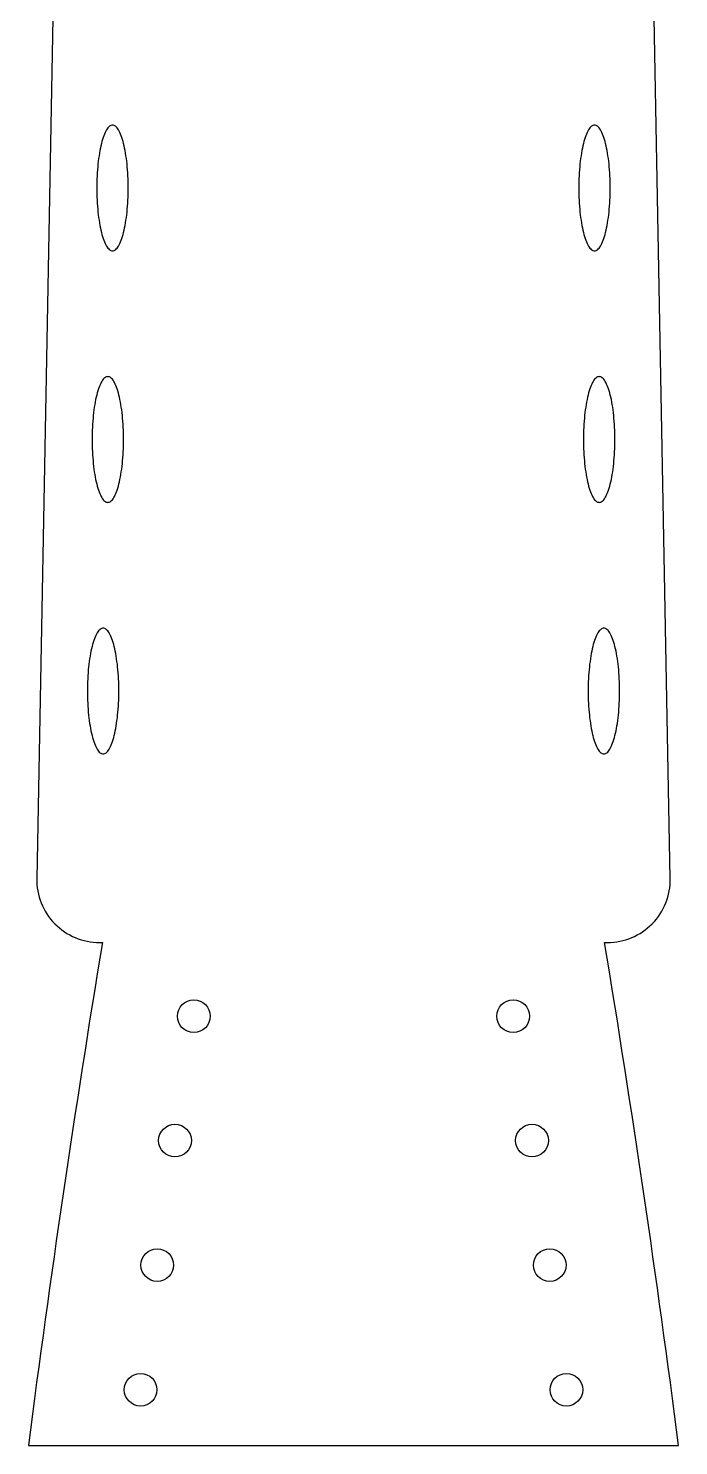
# Model space of a CAD drawing. Extents: x -1.3 to 1.3, y -32.7 to -9.2.
# Drawn here: x -1.29 to 1.29, y -32.73 to -27.09 of the extents above; entities that cross this region are included whole.
import ezdxf

# ---------------------------------------------------------------- set-up
doc = ezdxf.new("R2010")
doc.units = 0
doc.layers.get('0').update_dxf_attribs({"linetype": 'CONTINUOUS'})

msp = doc.modelspace()

# ---------------------------------------------------------------- linework, layer by layer
msp.add_lwpolyline([(-1.25933, -30.473815, 0.4196763), (-1.009374, -30.728468), (-0.998419, -30.728468, 0.00880024), (-1.292748, -32.728468), (1.292748, -32.728468, 0.00880024), (0.998419, -30.728468), (1.009374, -30.728468, 0.4196763), (1.25933, -30.473815), (0.879884, -10.092124, 0.98155626), (-0.879884, -10.092124)], format="xyb", close=True)
for points in [[(-0.958183, -27.9788, 0), (-0.955116, -27.9785, 0), (-0.952057, -27.9776, 0), (-0.949013, -27.9761, 0), (-0.94599, -27.974, 0), (-0.942997, -27.9713, 0), (-0.94004, -27.9681, 0), (-0.937128, -27.9642, 0), (-0.934265, -27.9598, 0), (-0.931461, -27.9548, 0), (-0.928721, -27.9493, 0), (-0.926052, -27.9432, 0), (-0.92346, -27.9367, 0), (-0.920952, -27.9296, 0), (-0.918534, -27.9221, 0), (-0.916211, -27.9141, 0), (-0.913989, -27.9056, 0), (-0.911874, -27.8967, 0), (-0.90987, -27.8874, 0), (-0.907983, -27.8777, 0), (-0.906216, -27.8677, 0), (-0.904575, -27.8573, 0), (-0.903063, -27.8467, 0), (-0.901684, -27.8357, 0), (-0.900441, -27.8245, 0), (-0.899337, -27.813, 0), (-0.898374, -27.8014, 0), (-0.897556, -27.7896, 0), (-0.896884, -27.7776, 0), (-0.89636, -27.7655, 0), (-0.895984, -27.7533, 0), (-0.895758, -27.7411, 0), (-0.895683, -27.7288, 0), (-0.895758, -27.7165, 0), (-0.895984, -27.7043, 0), (-0.89636, -27.6921, 0), (-0.896884, -27.68, 0), (-0.897556, -27.6681, 0), (-0.898374, -27.6562, 0), (-0.899337, -27.6446, 0), (-0.900441, -27.6331, 0), (-0.901684, -27.6219, 0), (-0.903063, -27.611, 0), (-0.904575, -27.6003, 0), (-0.906216, -27.5899, 0), (-0.907983, -27.5799, 0), (-0.90987, -27.5702, 0), (-0.911874, -27.5609, 0), (-0.913989, -27.552, 0), (-0.916211, -27.5436, 0), (-0.918534, -27.5356, 0), (-0.920952, -27.528, 0), (-0.92346, -27.5209, 0), (-0.926052, -27.5144, 0), (-0.928721, -27.5083, 0), (-0.931461, -27.5028, 0), (-0.934265, -27.4978, 0), (-0.937128, -27.4934, 0), (-0.94004, -27.4896, 0), (-0.942997, -27.4863, 0), (-0.94599, -27.4836, 0), (-0.949013, -27.4815, 0), (-0.952057, -27.48, 0), (-0.955116, -27.4791, 0), (-0.958183, -27.4788, 0), (-0.96125, -27.4791, 0), (-0.964309, -27.48, 0), (-0.967354, -27.4815, 0), (-0.970376, -27.4836, 0), (-0.973369, -27.4863, 0), (-0.976326, -27.4896, 0), (-0.979239, -27.4934, 0), (-0.982101, -27.4978, 0), (-0.984905, -27.5028, 0), (-0.987645, -27.5083, 0), (-0.990315, -27.5144, 0), (-0.992906, -27.5209, 0), (-0.995414, -27.528, 0), (-0.997833, -27.5356, 0), (-1.00016, -27.5436, 0), (-1.00238, -27.552, 0), (-1.00449, -27.5609, 0), (-1.0065, -27.5702, 0), (-1.00838, -27.5799, 0), (-1.01015, -27.5899, 0), (-1.01179, -27.6003, 0), (-1.0133, -27.611, 0), (-1.01468, -27.6219, 0), (-1.01593, -27.6331, 0), (-1.01703, -27.6446, 0), (-1.01799, -27.6562, 0), (-1.01881, -27.6681, 0), (-1.01948, -27.68, 0), (-1.02001, -27.6921, 0), (-1.02038, -27.7043, 0), (-1.02061, -27.7165, 0), (-1.02068, -27.7288, 0), (-1.02061, -27.7411, 0), (-1.02038, -27.7533, 0), (-1.02001, -27.7655, 0), (-1.01948, -27.7776, 0), (-1.01881, -27.7896, 0), (-1.01799, -27.8014, 0), (-1.01703, -27.813, 0), (-1.01593, -27.8245, 0), (-1.01468, -27.8357, 0), (-1.0133, -27.8467, 0), (-1.01179, -27.8573, 0), (-1.01015, -27.8677, 0), (-1.00838, -27.8777, 0), (-1.0065, -27.8874, 0), (-1.00449, -27.8967, 0), (-1.00238, -27.9056, 0), (-1.00016, -27.9141, 0), (-0.997833, -27.9221, 0), (-0.995414, -27.9296, 0), (-0.992906, -27.9367, 0), (-0.990315, -27.9432, 0), (-0.987645, -27.9493, 0), (-0.984905, -27.9548, 0), (-0.982101, -27.9598, 0), (-0.979239, -27.9642, 0), (-0.976326, -27.9681, 0), (-0.973369, -27.9713, 0), (-0.970376, -27.974, 0), (-0.967354, -27.9761, 0), (-0.964309, -27.9776, 0), (-0.96125, -27.9785, 0), (-0.958183, -27.9788, 0)], [(0.958183, -27.9788, 0), (0.96125, -27.9785, 0), (0.964309, -27.9776, 0), (0.967354, -27.9761, 0), (0.970376, -27.974, 0), (0.973369, -27.9713, 0), (0.976326, -27.9681, 0), (0.979239, -27.9642, 0), (0.982101, -27.9598, 0), (0.984905, -27.9548, 0), (0.987645, -27.9493, 0), (0.990315, -27.9432, 0), (0.992906, -27.9367, 0), (0.995414, -27.9296, 0), (0.997833, -27.9221, 0), (1.00016, -27.9141, 0), (1.00238, -27.9056, 0), (1.00449, -27.8967, 0), (1.0065, -27.8874, 0), (1.00838, -27.8777, 0), (1.01015, -27.8677, 0), (1.01179, -27.8573, 0), (1.0133, -27.8467, 0), (1.01468, -27.8357, 0), (1.01593, -27.8245, 0), (1.01703, -27.813, 0), (1.01799, -27.8014, 0), (1.01881, -27.7896, 0), (1.01948, -27.7776, 0), (1.02001, -27.7655, 0), (1.02038, -27.7533, 0), (1.02061, -27.7411, 0), (1.02068, -27.7288, 0), (1.02061, -27.7165, 0), (1.02038, -27.7043, 0), (1.02001, -27.6921, 0), (1.01948, -27.68, 0), (1.01881, -27.6681, 0), (1.01799, -27.6562, 0), (1.01703, -27.6446, 0), (1.01593, -27.6331, 0), (1.01468, -27.6219, 0), (1.0133, -27.611, 0), (1.01179, -27.6003, 0), (1.01015, -27.5899, 0), (1.00838, -27.5799, 0), (1.0065, -27.5702, 0), (1.00449, -27.5609, 0), (1.00238, -27.552, 0), (1.00016, -27.5436, 0), (0.997833, -27.5356, 0), (0.995414, -27.528, 0), (0.992906, -27.5209, 0), (0.990315, -27.5144, 0), (0.987645, -27.5083, 0), (0.984905, -27.5028, 0), (0.982101, -27.4978, 0), (0.979239, -27.4934, 0), (0.976326, -27.4896, 0), (0.973369, -27.4863, 0), (0.970376, -27.4836, 0), (0.967354, -27.4815, 0), (0.964309, -27.48, 0), (0.96125, -27.4791, 0), (0.958183, -27.4788, 0), (0.955116, -27.4791, 0), (0.952057, -27.48, 0), (0.949013, -27.4815, 0), (0.94599, -27.4836, 0), (0.942997, -27.4863, 0), (0.94004, -27.4896, 0), (0.937128, -27.4934, 0), (0.934265, -27.4978, 0), (0.931461, -27.5028, 0), (0.928721, -27.5083, 0), (0.926052, -27.5144, 0), (0.92346, -27.5209, 0), (0.920952, -27.528, 0), (0.918534, -27.5356, 0), (0.916211, -27.5436, 0), (0.913989, -27.552, 0), (0.911874, -27.5609, 0), (0.90987, -27.5702, 0), (0.907983, -27.5799, 0), (0.906216, -27.5899, 0), (0.904575, -27.6003, 0), (0.903063, -27.611, 0), (0.901684, -27.6219, 0), (0.900441, -27.6331, 0), (0.899337, -27.6446, 0), (0.898374, -27.6562, 0), (0.897556, -27.6681, 0), (0.896884, -27.68, 0), (0.89636, -27.6921, 0), (0.895984, -27.7043, 0), (0.895758, -27.7165, 0), (0.895683, -27.7288, 0), (0.895758, -27.7411, 0), (0.895984, -27.7533, 0), (0.89636, -27.7655, 0), (0.896884, -27.7776, 0), (0.897556, -27.7896, 0), (0.898374, -27.8014, 0), (0.899337, -27.813, 0), (0.900441, -27.8245, 0), (0.901684, -27.8357, 0), (0.903063, -27.8467, 0), (0.904575, -27.8573, 0), (0.906216, -27.8677, 0), (0.907983, -27.8777, 0), (0.90987, -27.8874, 0), (0.911874, -27.8967, 0), (0.913989, -27.9056, 0), (0.916211, -27.9141, 0), (0.918534, -27.9221, 0), (0.920952, -27.9296, 0), (0.92346, -27.9367, 0), (0.926052, -27.9432, 0), (0.928721, -27.9493, 0), (0.931461, -27.9548, 0), (0.934265, -27.9598, 0), (0.937128, -27.9642, 0), (0.94004, -27.9681, 0), (0.942997, -27.9713, 0), (0.94599, -27.974, 0), (0.949013, -27.9761, 0), (0.952057, -27.9776, 0), (0.955116, -27.9785, 0), (0.958183, -27.9788, 0)], [(-0.976797, -28.9786, 0), (-0.97373, -28.9783, 0), (-0.970671, -28.9774, 0), (-0.967626, -28.9759, 0), (-0.964604, -28.9738, 0), (-0.961611, -28.9711, 0), (-0.958654, -28.9679, 0), (-0.955741, -28.964, 0), (-0.952879, -28.9596, 0), (-0.950075, -28.9546, 0), (-0.947335, -28.9491, 0), (-0.944666, -28.9431, 0), (-0.942074, -28.9365, 0), (-0.939566, -28.9294, 0), (-0.937147, -28.9219, 0), (-0.934825, -28.9139, 0), (-0.932603, -28.9054, 0), (-0.930488, -28.8965, 0), (-0.928484, -28.8872, 0), (-0.926597, -28.8776, 0), (-0.92483, -28.8675, 0), (-0.923189, -28.8572, 0), (-0.921677, -28.8465, 0), (-0.920298, -28.8355, 0), (-0.919055, -28.8243, 0), (-0.91795, -28.8129, 0), (-0.916988, -28.8012, 0), (-0.91617, -28.7894, 0), (-0.915498, -28.7774, 0), (-0.914973, -28.7653, 0), (-0.914598, -28.7531, 0), (-0.914372, -28.7409, 0), (-0.914297, -28.7286, 0), (-0.914372, -28.7164, 0), (-0.914598, -28.7041, 0), (-0.914973, -28.692, 0), (-0.915498, -28.6799, 0), (-0.91617, -28.6679, 0), (-0.916988, -28.6561, 0), (-0.91795, -28.6444, 0), (-0.919055, -28.633, 0), (-0.920298, -28.6218, 0), (-0.921677, -28.6108, 0), (-0.923189, -28.6001, 0), (-0.92483, -28.5897, 0), (-0.926597, -28.5797, 0), (-0.928484, -28.57, 0), (-0.930488, -28.5608, 0), (-0.932603, -28.5519, 0), (-0.934825, -28.5434, 0), (-0.937147, -28.5354, 0), (-0.939566, -28.5278, 0), (-0.942074, -28.5208, 0), (-0.944666, -28.5142, 0), (-0.947335, -28.5082, 0), (-0.950075, -28.5026, 0), (-0.952879, -28.4977, 0), (-0.955741, -28.4933, 0), (-0.958654, -28.4894, 0), (-0.961611, -28.4861, 0), (-0.964604, -28.4834, 0), (-0.967626, -28.4813, 0), (-0.970671, -28.4798, 0), (-0.97373, -28.4789, 0), (-0.976797, -28.4786, 0), (-0.979864, -28.4789, 0), (-0.982923, -28.4798, 0), (-0.985968, -28.4813, 0), (-0.98899, -28.4834, 0), (-0.991983, -28.4861, 0), (-0.99494, -28.4894, 0), (-0.997853, -28.4933, 0), (-1.00071, -28.4977, 0), (-1.00352, -28.5026, 0), (-1.00626, -28.5082, 0), (-1.00893, -28.5142, 0), (-1.01152, -28.5208, 0), (-1.01403, -28.5278, 0), (-1.01645, -28.5354, 0), (-1.01877, -28.5434, 0), (-1.02099, -28.5519, 0), (-1.02311, -28.5608, 0), (-1.02511, -28.57, 0), (-1.027, -28.5797, 0), (-1.02876, -28.5897, 0), (-1.03041, -28.6001, 0), (-1.03192, -28.6108, 0), (-1.0333, -28.6218, 0), (-1.03454, -28.633, 0), (-1.03564, -28.6444, 0), (-1.03661, -28.6561, 0), (-1.03742, -28.6679, 0), (-1.0381, -28.6799, 0), (-1.03862, -28.692, 0), (-1.039, -28.7041, 0), (-1.03922, -28.7164, 0), (-1.0393, -28.7286, 0), (-1.03922, -28.7409, 0), (-1.039, -28.7531, 0), (-1.03862, -28.7653, 0), (-1.0381, -28.7774, 0), (-1.03742, -28.7894, 0), (-1.03661, -28.8012, 0), (-1.03564, -28.8129, 0), (-1.03454, -28.8243, 0), (-1.0333, -28.8355, 0), (-1.03192, -28.8465, 0), (-1.03041, -28.8572, 0), (-1.02876, -28.8675, 0), (-1.027, -28.8776, 0), (-1.02511, -28.8872, 0), (-1.02311, -28.8965, 0), (-1.02099, -28.9054, 0), (-1.01877, -28.9139, 0), (-1.01645, -28.9219, 0), (-1.01403, -28.9294, 0), (-1.01152, -28.9365, 0), (-1.00893, -28.9431, 0), (-1.00626, -28.9491, 0), (-1.00352, -28.9546, 0), (-1.00071, -28.9596, 0), (-0.997853, -28.964, 0), (-0.99494, -28.9679, 0), (-0.991983, -28.9711, 0), (-0.98899, -28.9738, 0), (-0.985968, -28.9759, 0), (-0.982923, -28.9774, 0), (-0.979864, -28.9783, 0), (-0.976797, -28.9786, 0)], [(0.976797, -28.9786, 0), (0.979864, -28.9783, 0), (0.982923, -28.9774, 0), (0.985968, -28.9759, 0), (0.98899, -28.9738, 0), (0.991983, -28.9711, 0), (0.99494, -28.9679, 0), (0.997853, -28.964, 0), (1.00071, -28.9596, 0), (1.00352, -28.9546, 0), (1.00626, -28.9491, 0), (1.00893, -28.9431, 0), (1.01152, -28.9365, 0), (1.01403, -28.9294, 0), (1.01645, -28.9219, 0), (1.01877, -28.9139, 0), (1.02099, -28.9054, 0), (1.02311, -28.8965, 0), (1.02511, -28.8872, 0), (1.027, -28.8776, 0), (1.02876, -28.8675, 0), (1.03041, -28.8572, 0), (1.03192, -28.8465, 0), (1.0333, -28.8355, 0), (1.03454, -28.8243, 0), (1.03564, -28.8129, 0), (1.03661, -28.8012, 0), (1.03742, -28.7894, 0), (1.0381, -28.7774, 0), (1.03862, -28.7653, 0), (1.039, -28.7531, 0), (1.03922, -28.7409, 0), (1.0393, -28.7286, 0), (1.03922, -28.7164, 0), (1.039, -28.7041, 0), (1.03862, -28.692, 0), (1.0381, -28.6799, 0), (1.03742, -28.6679, 0), (1.03661, -28.6561, 0), (1.03564, -28.6444, 0), (1.03454, -28.633, 0), (1.0333, -28.6218, 0), (1.03192, -28.6108, 0), (1.03041, -28.6001, 0), (1.02876, -28.5897, 0), (1.027, -28.5797, 0), (1.02511, -28.57, 0), (1.02311, -28.5608, 0), (1.02099, -28.5519, 0), (1.01877, -28.5434, 0), (1.01645, -28.5354, 0), (1.01403, -28.5278, 0), (1.01152, -28.5208, 0), (1.00893, -28.5142, 0), (1.00626, -28.5082, 0), (1.00352, -28.5026, 0), (1.00071, -28.4977, 0), (0.997853, -28.4933, 0), (0.99494, -28.4894, 0), (0.991983, -28.4861, 0), (0.98899, -28.4834, 0), (0.985968, -28.4813, 0), (0.982923, -28.4798, 0), (0.979864, -28.4789, 0), (0.976797, -28.4786, 0), (0.97373, -28.4789, 0), (0.970671, -28.4798, 0), (0.967626, -28.4813, 0), (0.964604, -28.4834, 0), (0.961611, -28.4861, 0), (0.958654, -28.4894, 0), (0.955741, -28.4933, 0), (0.952879, -28.4977, 0), (0.950075, -28.5026, 0), (0.947335, -28.5082, 0), (0.944666, -28.5142, 0), (0.942074, -28.5208, 0), (0.939566, -28.5278, 0), (0.937147, -28.5354, 0), (0.934825, -28.5434, 0), (0.932603, -28.5519, 0), (0.930488, -28.5608, 0), (0.928484, -28.57, 0), (0.926597, -28.5797, 0), (0.92483, -28.5897, 0), (0.923189, -28.6001, 0), (0.921677, -28.6108, 0), (0.920298, -28.6218, 0), (0.919055, -28.633, 0), (0.91795, -28.6444, 0), (0.916988, -28.6561, 0), (0.91617, -28.6679, 0), (0.915498, -28.6799, 0), (0.914973, -28.692, 0), (0.914598, -28.7041, 0), (0.914372, -28.7164, 0), (0.914297, -28.7286, 0), (0.914372, -28.7409, 0), (0.914598, -28.7531, 0), (0.914973, -28.7653, 0), (0.915498, -28.7774, 0), (0.91617, -28.7894, 0), (0.916988, -28.8012, 0), (0.91795, -28.8129, 0), (0.919055, -28.8243, 0), (0.920298, -28.8355, 0), (0.921677, -28.8465, 0), (0.923189, -28.8572, 0), (0.92483, -28.8675, 0), (0.926597, -28.8776, 0), (0.928484, -28.8872, 0), (0.930488, -28.8965, 0), (0.932603, -28.9054, 0), (0.934825, -28.9139, 0), (0.937147, -28.9219, 0), (0.939566, -28.9294, 0), (0.942074, -28.9365, 0), (0.944666, -28.9431, 0), (0.947335, -28.9491, 0), (0.950075, -28.9546, 0), (0.952879, -28.9596, 0), (0.955741, -28.964, 0), (0.958654, -28.9679, 0), (0.961611, -28.9711, 0), (0.964604, -28.9738, 0), (0.967626, -28.9759, 0), (0.970671, -28.9774, 0), (0.97373, -28.9783, 0), (0.976797, -28.9786, 0)], [(-0.995411, -29.9785, 0), (-0.992344, -29.9782, 0), (-0.989285, -29.9773, 0), (-0.98624, -29.9758, 0), (-0.983218, -29.9737, 0), (-0.980225, -29.971, 0), (-0.977268, -29.9677, 0), (-0.974355, -29.9639, 0), (-0.971493, -29.9594, 0), (-0.968689, -29.9545, 0), (-0.965948, -29.9489, 0), (-0.963279, -29.9429, 0), (-0.960688, -29.9363, 0), (-0.95818, -29.9293, 0), (-0.955761, -29.9217, 0), (-0.953438, -29.9137, 0), (-0.951217, -29.9052, 0), (-0.949101, -29.8964, 0), (-0.947098, -29.8871, 0), (-0.94521, -29.8774, 0), (-0.943444, -29.8674, 0), (-0.941803, -29.857, 0), (-0.940291, -29.8463, 0), (-0.938911, -29.8354, 0), (-0.937668, -29.8241, 0), (-0.936564, -29.8127, 0), (-0.935602, -29.801, 0), (-0.934784, -29.7892, 0), (-0.934112, -29.7772, 0), (-0.933587, -29.7652, 0), (-0.933212, -29.753, 0), (-0.932986, -29.7407, 0), (-0.932911, -29.7285, 0), (-0.932986, -29.7162, 0), (-0.933212, -29.704, 0), (-0.933587, -29.6918, 0), (-0.934112, -29.6797, 0), (-0.934784, -29.6677, 0), (-0.935602, -29.6559, 0), (-0.936564, -29.6442, 0), (-0.937668, -29.6328, 0), (-0.938911, -29.6216, 0), (-0.940291, -29.6106, 0), (-0.941803, -29.5999, 0), (-0.943444, -29.5896, 0), (-0.94521, -29.5795, 0), (-0.947098, -29.5699, 0), (-0.949101, -29.5606, 0), (-0.951217, -29.5517, 0), (-0.953438, -29.5432, 0), (-0.955761, -29.5352, 0), (-0.95818, -29.5277, 0), (-0.960688, -29.5206, 0), (-0.963279, -29.514, 0), (-0.965948, -29.508, 0), (-0.968689, -29.5025, 0), (-0.971493, -29.4975, 0), (-0.974355, -29.4931, 0), (-0.977268, -29.4892, 0), (-0.980225, -29.486, 0), (-0.983218, -29.4833, 0), (-0.98624, -29.4812, 0), (-0.989285, -29.4797, 0), (-0.992344, -29.4788, 0), (-0.995411, -29.4785, 0), (-0.998478, -29.4788, 0), (-1.00154, -29.4797, 0), (-1.00458, -29.4812, 0), (-1.0076, -29.4833, 0), (-1.0106, -29.486, 0), (-1.01355, -29.4892, 0), (-1.01647, -29.4931, 0), (-1.01933, -29.4975, 0), (-1.02213, -29.5025, 0), (-1.02487, -29.508, 0), (-1.02754, -29.514, 0), (-1.03013, -29.5206, 0), (-1.03264, -29.5277, 0), (-1.03506, -29.5352, 0), (-1.03738, -29.5432, 0), (-1.0396, -29.5517, 0), (-1.04172, -29.5606, 0), (-1.04372, -29.5699, 0), (-1.04561, -29.5795, 0), (-1.04738, -29.5896, 0), (-1.04902, -29.5999, 0), (-1.05053, -29.6106, 0), (-1.05191, -29.6216, 0), (-1.05315, -29.6328, 0), (-1.05426, -29.6442, 0), (-1.05522, -29.6559, 0), (-1.05604, -29.6677, 0), (-1.05671, -29.6797, 0), (-1.05723, -29.6918, 0), (-1.05761, -29.704, 0), (-1.05784, -29.7162, 0), (-1.05791, -29.7285, 0), (-1.05784, -29.7407, 0), (-1.05761, -29.753, 0), (-1.05723, -29.7652, 0), (-1.05671, -29.7772, 0), (-1.05604, -29.7892, 0), (-1.05522, -29.801, 0), (-1.05426, -29.8127, 0), (-1.05315, -29.8241, 0), (-1.05191, -29.8354, 0), (-1.05053, -29.8463, 0), (-1.04902, -29.857, 0), (-1.04738, -29.8674, 0), (-1.04561, -29.8774, 0), (-1.04372, -29.8871, 0), (-1.04172, -29.8964, 0), (-1.0396, -29.9052, 0), (-1.03738, -29.9137, 0), (-1.03506, -29.9217, 0), (-1.03264, -29.9293, 0), (-1.03013, -29.9363, 0), (-1.02754, -29.9429, 0), (-1.02487, -29.9489, 0), (-1.02213, -29.9545, 0), (-1.01933, -29.9594, 0), (-1.01647, -29.9639, 0), (-1.01355, -29.9677, 0), (-1.0106, -29.971, 0), (-1.0076, -29.9737, 0), (-1.00458, -29.9758, 0), (-1.00154, -29.9773, 0), (-0.998478, -29.9782, 0), (-0.995411, -29.9785, 0)], [(0.995411, -29.9785, 0), (0.998478, -29.9782, 0), (1.00154, -29.9773, 0), (1.00458, -29.9758, 0), (1.0076, -29.9737, 0), (1.0106, -29.971, 0), (1.01355, -29.9677, 0), (1.01647, -29.9639, 0), (1.01933, -29.9594, 0), (1.02213, -29.9545, 0), (1.02487, -29.9489, 0), (1.02754, -29.9429, 0), (1.03013, -29.9363, 0), (1.03264, -29.9293, 0), (1.03506, -29.9217, 0), (1.03738, -29.9137, 0), (1.0396, -29.9052, 0), (1.04172, -29.8964, 0), (1.04372, -29.8871, 0), (1.04561, -29.8774, 0), (1.04738, -29.8674, 0), (1.04902, -29.857, 0), (1.05053, -29.8463, 0), (1.05191, -29.8354, 0), (1.05315, -29.8241, 0), (1.05426, -29.8127, 0), (1.05522, -29.801, 0), (1.05604, -29.7892, 0), (1.05671, -29.7772, 0), (1.05723, -29.7652, 0), (1.05761, -29.753, 0), (1.05784, -29.7407, 0), (1.05791, -29.7285, 0), (1.05784, -29.7162, 0), (1.05761, -29.704, 0), (1.05723, -29.6918, 0), (1.05671, -29.6797, 0), (1.05604, -29.6677, 0), (1.05522, -29.6559, 0), (1.05426, -29.6442, 0), (1.05315, -29.6328, 0), (1.05191, -29.6216, 0), (1.05053, -29.6106, 0), (1.04902, -29.5999, 0), (1.04738, -29.5896, 0), (1.04561, -29.5795, 0), (1.04372, -29.5699, 0), (1.04172, -29.5606, 0), (1.0396, -29.5517, 0), (1.03738, -29.5432, 0), (1.03506, -29.5352, 0), (1.03264, -29.5277, 0), (1.03013, -29.5206, 0), (1.02754, -29.514, 0), (1.02487, -29.508, 0), (1.02213, -29.5025, 0), (1.01933, -29.4975, 0), (1.01647, -29.4931, 0), (1.01355, -29.4892, 0), (1.0106, -29.486, 0), (1.0076, -29.4833, 0), (1.00458, -29.4812, 0), (1.00154, -29.4797, 0), (0.998478, -29.4788, 0), (0.995411, -29.4785, 0), (0.992344, -29.4788, 0), (0.989285, -29.4797, 0), (0.98624, -29.4812, 0), (0.983218, -29.4833, 0), (0.980225, -29.486, 0), (0.977268, -29.4892, 0), (0.974355, -29.4931, 0), (0.971493, -29.4975, 0), (0.968689, -29.5025, 0), (0.965948, -29.508, 0), (0.963279, -29.514, 0), (0.960688, -29.5206, 0), (0.95818, -29.5277, 0), (0.955761, -29.5352, 0), (0.953438, -29.5432, 0), (0.951217, -29.5517, 0), (0.949101, -29.5606, 0), (0.947098, -29.5699, 0), (0.94521, -29.5795, 0), (0.943444, -29.5896, 0), (0.941803, -29.5999, 0), (0.940291, -29.6106, 0), (0.938911, -29.6216, 0), (0.937668, -29.6328, 0), (0.936564, -29.6442, 0), (0.935602, -29.6559, 0), (0.934784, -29.6677, 0), (0.934112, -29.6797, 0), (0.933587, -29.6918, 0), (0.933212, -29.704, 0), (0.932986, -29.7162, 0), (0.932911, -29.7285, 0), (0.932986, -29.7407, 0), (0.933212, -29.753, 0), (0.933587, -29.7652, 0), (0.934112, -29.7772, 0), (0.934784, -29.7892, 0), (0.935602, -29.801, 0), (0.936564, -29.8127, 0), (0.937668, -29.8241, 0), (0.938911, -29.8354, 0), (0.940291, -29.8463, 0), (0.941803, -29.857, 0), (0.943444, -29.8674, 0), (0.94521, -29.8774, 0), (0.947098, -29.8871, 0), (0.949101, -29.8964, 0), (0.951217, -29.9052, 0), (0.953438, -29.9137, 0), (0.955761, -29.9217, 0), (0.95818, -29.9293, 0), (0.960688, -29.9363, 0), (0.963279, -29.9429, 0), (0.965948, -29.9489, 0), (0.968689, -29.9545, 0), (0.971493, -29.9594, 0), (0.974355, -29.9639, 0), (0.977268, -29.9677, 0), (0.980225, -29.971, 0), (0.983218, -29.9737, 0), (0.98624, -29.9758, 0), (0.989285, -29.9773, 0), (0.992344, -29.9782, 0), (0.995411, -29.9785, 0)]]:
    msp.add_polyline3d(points)
for centre in [(-0.634853, -31.021325), (0.634853, -31.021325), (-0.709711, -31.515688), (0.709711, -31.515688), (-0.780261, -32.010684), (0.780261, -32.010684), (-0.8465, -32.506276), (0.8465, -32.506276)]:
    msp.add_circle(centre, 0.065)

doc.saveas('drawing.dxf')
